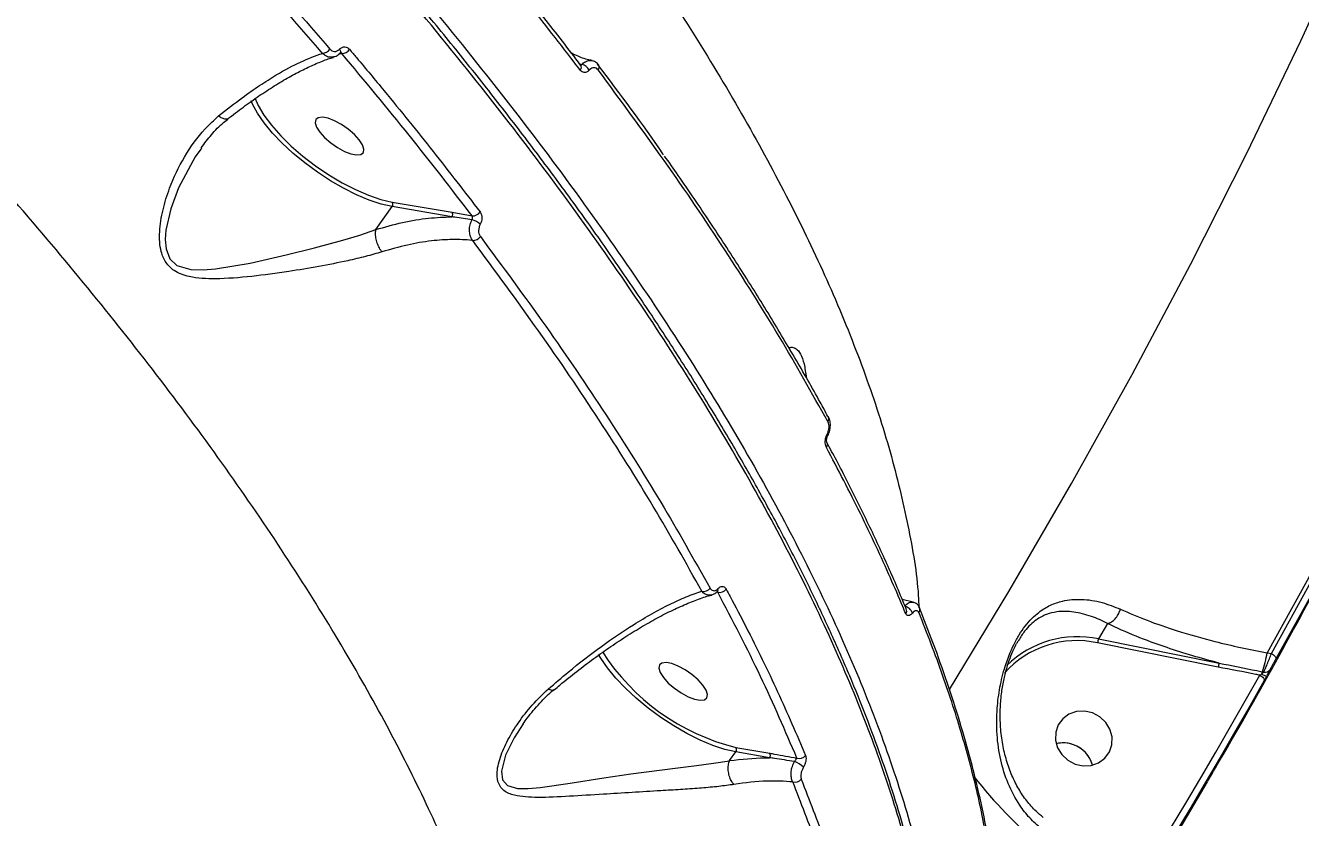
# Model space of a CAD drawing. Header units: millimetres. Extents: x -7151 to 6134, y -5040 to 5562.
# Drawn here: x -1329.2 to -1131.1, y -976 to -853 of the extents above; entities that cross this region are included whole.
import ezdxf

# ---------------------------------------------------------------- set-up
doc = ezdxf.new("R2010")
doc.units = ezdxf.units.MM
for name, color, linetype in [('DIKOM_ОБЪЕКТ', 7, 'Continuous'), ('DIKOM_РАЗМЕР_ЗОНА', 7, 'Continuous'), ('DIKOM_РАЗМЕР_ОБЪЕКТА', 7, 'Continuous')]:
    doc.layers.add(name, color=color, linetype=linetype)
doc.styles.add('style1', font='arial.ttf', dxfattribs={"width": 0.8})
doc.dimstyles.new('1-50', dxfattribs={"dimtxt": 300, "dimasz": 200, "dimexe": 100, "dimexo": 0, "dimgap": 100, "dimtad": 1, "dimtxsty": 'style1', "dimcen": 200, "dimclrd": 7, "dimclre": 7, "dimclrt": 7, "dimadec": 1, "dimazin": 2, "dimtfac": 1, "dimtmove": 0, "dimatfit": 2, "dimfxl": 0, "dimlwd": 25, "dimlwe": 18, "dimarcsym": 0})

# ---------------------------------------------------------------- blocks, each defined once
blk = doc.blocks.new('*D0')
at = {"layer": 'Defpoints', "color": 0, "transparency": 16777216}
for p in [(4133.55, 168.74), (-4567.47, -1241.13), (4133.55, -4153.12)]:
    blk.add_point(p, dxfattribs=at)
at = {"layer": 'DIKOM_РАЗМЕР_ОБЪЕКТА', "color": 7, "lineweight": 18, "transparency": 16777216}
for p, q in [((4133.55, 168.74), (4133.55, -4253.12)), ((-4567.47, -1241.13), (-4567.47, -4253.12))]:
    blk.add_line(p, q, dxfattribs=at)
at = {"layer": 'DIKOM_РАЗМЕР_ОБЪЕКТА', "color": 7, "lineweight": 25, "transparency": 16777216}
blk.add_line((-4367.47, -4153.12), (3933.55, -4153.12), dxfattribs=at)
at = {"layer": 'DIKOM_РАЗМЕР_ОБЪЕКТА', "color": 7, "transparency": 16777216}
for points in [[(-4367.47, -4119.79), (-4367.47, -4186.45), (-4567.47, -4153.12)], [(3933.55, -4119.79), (3933.55, -4186.45), (4133.55, -4153.12)]]:
    blk.add_solid(points, dxfattribs=at)
at = {"layer": 'DIKOM_РАЗМЕР_ОБЪЕКТА', "color": 7, "transparency": 16777216, "insert": (150.61, -3899.95), "char_height": 300, "attachment_point": 5, "style": 'style1'}
blk.add_mtext('8700', dxfattribs=at)
blk = doc.blocks.new('*D3')
at = {"layer": 'Defpoints', "color": 0, "transparency": 16777216}
for p in [(6133.55, 253.24), (-5802.46, -2467.19), (6133.55, -4939.78)]:
    blk.add_point(p, dxfattribs=at)
at = {"layer": 'DIKOM_РАЗМЕР_ЗОНА', "color": 7, "lineweight": 18, "transparency": 16777216}
for p, q in [((6133.55, 253.24), (6133.55, -5039.78)), ((-5802.46, -2467.19), (-5802.46, -5039.78))]:
    blk.add_line(p, q, dxfattribs=at)
at = {"layer": 'DIKOM_РАЗМЕР_ЗОНА', "color": 7, "lineweight": 25, "transparency": 16777216}
blk.add_line((-5602.46, -4939.78), (5933.55, -4939.78), dxfattribs=at)
at = {"layer": 'DIKOM_РАЗМЕР_ЗОНА', "color": 7, "transparency": 16777216}
for points in [[(-5602.46, -4906.44), (-5602.46, -4973.11), (-5802.46, -4939.78)], [(5933.55, -4906.44), (5933.55, -4973.11), (6133.55, -4939.78)]]:
    blk.add_solid(points, dxfattribs=at)
at = {"layer": 'DIKOM_РАЗМЕР_ЗОНА', "color": 7, "transparency": 16777216, "insert": (186.61, -4686.61), "char_height": 300, "attachment_point": 5, "style": 'style1'}
blk.add_mtext('11950', dxfattribs=at)

msp = doc.modelspace()

# ---------------------------------------------------------------- linework, layer by layer
at = {"layer": 'DIKOM_ОБЪЕКТ', "color": 7, "linetype": 'Continuous', "lineweight": 15}
for p, q in [((-1280.041, -857.372), (-1280.59, -857.497)), ((-1243.105, -858.975), (-1242.748, -859.044)), ((-1242.917, -859.213), (-1242.922, -859.204)), ((-1301.832, -872.054), (-1301.947, -872.204)), ((-1274.771, -884.711), (-1272.243, -881.136)), ((-1262.946, -882.721), (-1272.243, -881.136)), ((-1272.233, -880.436), (-1262.936, -882.021)), ((-1262.936, -882.021), (-1259.809, -882.573)), ((-1204.494, -913.713), (-1204.46, -913.768)), ((-1221.652, -941.018), (-1221.926, -941.079)), ((-1191.305, -942.588), (-1192.994, -942.144)), ((-1190.292, -943.456), (-1190.274, -943.496)), ((-1161.086, -945.914), (-1162.478, -948.273)), ((-1162.478, -948.273), (-1143.732, -952.042)), ((-1143.897, -952.665), (-1162.642, -948.897)), ((-1136.305, -950.432), (-1135.625, -950.569)), ((-1137.043, -953.383), (-1136.819, -953.428)), ((-1219.807, -967.197), (-1218.851, -965.844)), ((-1213.599, -966.74), (-1218.851, -965.844)), ((-1218.84, -965.144), (-1213.588, -966.04)), ((-1219.809, -967.2), (-1219.807, -967.197))]:
    msp.add_line(p, q, dxfattribs=at)
at = {"layer": 'DIKOM_ОБЪЕКТ', "color": 7, "linetype": 'Continuous', "lineweight": 15, "flags": 128}
for points in [[(-1185.641, -956.139), (-1176.413, -940.903), (-1166.686, -924.155), (-1157.283, -907.221), (-1148.206, -890.109), (-1139.458, -872.823), (-1131.042, -855.368), (-1122.961, -837.751), (-1115.217, -819.977), (-1107.813, -802.052), (-1100.751, -783.981), (-1094.033, -765.769), (-1087.662, -747.424), (-1081.639, -728.951), (-1075.966, -710.355), (-1070.645, -691.642), (-1065.679, -672.82), (-1061.068, -653.892), (-1056.814, -634.866), (-1052.918, -615.748), (-1050.481, -602.738)], [(-1280.411, -856.679), (-1280.345, -856.798), (-1280.297, -856.911), (-1280.268, -857.017), (-1280.26, -857.111), (-1280.272, -857.191), (-1280.303, -857.257), (-1280.316, -857.272)], [(-1240.166, -859.13), (-1240.158, -859.138), (-1240.134, -859.167)], [(-1090.606, -858.783), (-1095.826, -870.484), (-1101.188, -882.118), (-1106.691, -893.684), (-1112.335, -905.18), (-1118.119, -916.604), (-1124.043, -927.955), (-1130.105, -939.231), (-1136.305, -950.432)], [(-1135.625, -950.569), (-1129.44, -939.39), (-1123.392, -928.135), (-1117.482, -916.807), (-1111.711, -905.406), (-1106.079, -893.933), (-1100.587, -882.391), (-1095.236, -870.781), (-1090.027, -859.104)], [(-1089.3, -859.826), (-1094.514, -871.513), (-1099.869, -883.133), (-1105.366, -894.684), (-1111.002, -906.166), (-1116.778, -917.577), (-1122.693, -928.915), (-1128.746, -940.179), (-1134.936, -951.367)], [(-1272.243, -881.136), (-1273.954, -880.738), (-1275.811, -880.12), (-1277.772, -879.297), (-1279.796, -878.286), (-1281.839, -877.109), (-1283.858, -875.79), (-1285.808, -874.359), (-1287.648, -872.846), (-1289.338, -871.284), (-1290.841, -869.706), (-1292.126, -868.147), (-1293.165, -866.639), (-1293.935, -865.216), (-1294.156, -864.697)], [(-1293.567, -864.263), (-1293.046, -865.449), (-1292.156, -866.94), (-1290.985, -868.509), (-1289.561, -870.118), (-1287.917, -871.728), (-1286.093, -873.301), (-1284.134, -874.8), (-1282.085, -876.188), (-1279.996, -877.431), (-1277.918, -878.501), (-1275.899, -879.372), (-1273.989, -880.022), (-1272.233, -880.436)], [(-1284.12, -867.626), (-1284.209, -868.135), (-1283.991, -868.809), (-1283.484, -869.594), (-1282.728, -870.428), (-1281.785, -871.241), (-1280.731, -871.968), (-1279.653, -872.551), (-1278.636, -872.942), (-1277.763, -873.109), (-1277.106, -873.039), (-1276.717, -872.737), (-1276.628, -872.229), (-1276.846, -871.555), (-1277.354, -870.769), (-1278.109, -869.936), (-1279.052, -869.123), (-1280.106, -868.395), (-1281.185, -867.812), (-1282.202, -867.422), (-1283.074, -867.255), (-1283.731, -867.325), (-1284.12, -867.626)], [(-1301.947, -872.204), (-1302.853, -873.382), (-1305.429, -878.227), (-1306.64, -881.459), (-1307.383, -884.792), (-1307.49, -886.271), (-1307.37, -887.702), (-1306.789, -889.224), (-1305.675, -890.273), (-1303.494, -890.908), (-1301.61, -890.96), (-1299.661, -890.799), (-1294.279, -889.901), (-1288.721, -888.636), (-1284.292, -887.532), (-1279.906, -886.338), (-1277.276, -885.551), (-1274.776, -884.717), (-1274.774, -884.716), (-1274.774, -884.716)], [(-1204.57, -916.703), (-1204.57, -916.703), (-1204.561, -916.673), (-1204.566, -916.636), (-1204.584, -916.593), (-1204.614, -916.544), (-1204.656, -916.491)], [(-1218.851, -965.844), (-1220.569, -965.444), (-1222.432, -964.824), (-1224.401, -963.996), (-1226.433, -962.979), (-1228.484, -961.794), (-1230.509, -960.468), (-1232.464, -959.03), (-1234.307, -957.51), (-1235.998, -955.941), (-1237.5, -954.357), (-1238.781, -952.794), (-1239.812, -951.284), (-1240.159, -950.686)], [(-1135.625, -950.569), (-1135.463, -950.668), (-1135.314, -950.776), (-1135.183, -950.887), (-1135.075, -950.999), (-1134.994, -951.106), (-1134.942, -951.206), (-1134.923, -951.294), (-1134.936, -951.367)], [(-1230.728, -952.335), (-1230.817, -952.843), (-1230.599, -953.518), (-1230.091, -954.303), (-1229.336, -955.136), (-1228.393, -955.949), (-1227.339, -956.677), (-1226.26, -957.26), (-1225.243, -957.65), (-1224.371, -957.818), (-1223.714, -957.748), (-1223.325, -957.446), (-1223.236, -956.938), (-1223.454, -956.263), (-1223.961, -955.478), (-1224.717, -954.645), (-1225.66, -953.831), (-1226.713, -953.104), (-1227.793, -952.521), (-1228.809, -952.13), (-1229.682, -951.963), (-1230.339, -952.033), (-1230.728, -952.335)], [(-1156.071, -985.607), (-1153.68, -981.683), (-1151.306, -977.749), (-1148.95, -973.804), (-1146.611, -969.849), (-1144.289, -965.883), (-1141.985, -961.907), (-1139.698, -957.921), (-1137.429, -953.926)], [(-1136.742, -954.728), (-1139.013, -958.727), (-1141.302, -962.716), (-1143.608, -966.695), (-1145.931, -970.664), (-1148.272, -974.622), (-1150.631, -978.571), (-1153.007, -982.508), (-1155.4, -986.436)], [(-1137.429, -953.926), (-1137.266, -954.026), (-1137.117, -954.134), (-1136.986, -954.246), (-1136.878, -954.359), (-1136.797, -954.467), (-1136.746, -954.567), (-1136.728, -954.655), (-1136.742, -954.728)], [(-1166.123, -967.724), (-1164.882, -968), (-1163.633, -967.931), (-1162.478, -967.524), (-1161.51, -966.812), (-1160.807, -965.851), (-1160.426, -964.721), (-1160.399, -963.512), (-1160.727, -962.322), (-1161.384, -961.248), (-1162.316, -960.377), (-1163.449, -959.779), (-1164.69, -959.503), (-1165.938, -959.571), (-1167.094, -959.978), (-1168.062, -960.691), (-1168.765, -961.651), (-1169.145, -962.782), (-1169.173, -963.991), (-1168.845, -965.181), (-1168.188, -966.255), (-1167.256, -967.126), (-1166.123, -967.724)], [(-1251.866, -961.469), (-1253.296, -963.661), (-1254.619, -966.359), (-1255.245, -968.804), (-1255.077, -970.157), (-1254.327, -971.036), (-1252.788, -971.495), (-1251.109, -971.528), (-1249.26, -971.371), (-1244.57, -970.689), (-1239.352, -969.861), (-1235.155, -969.246), (-1230.726, -968.66), (-1227.848, -968.305), (-1224.962, -967.95), (-1222.319, -967.6), (-1219.81, -967.2), (-1219.809, -967.2), (-1219.809, -967.2)], [(-1195.153, -1047.736), (-1184.023, -1031.652), (-1173.198, -1015.366), (-1162.682, -998.881), (-1152.476, -982.204), (-1145.549, -970.468)]]:
    msp.add_lwpolyline(points, dxfattribs=at)
at = {"layer": 'DIKOM_ОБЪЕКТ', "color": 7, "linetype": 'Continuous', "lineweight": 15}
for centre, radius, start, end in [((-1283.197, -855.824), 1.512, 274.75356, 326.60868), ((-1280.094, -855.91), 1.463, 272.08631, 327.11022), ((-1243.48, -859.516), 0.638, 316.50719, 29.08678), ((-1243.213, -860.785), 1.802, 28.25747, 75.0587), ((-1240.707, -859.467), 0.647, 317.12882, 27.69518), ((-1272.738, -880.778), 0.611, 324.18354, 34.13844), ((-1263.442, -882.363), 0.611, 324.18772, 34.1344), ((-1260.608, -886.213), 3.107, 48.77357, 75.60012), ((-1259.721, -881.215), 1.361, 266.26614, 326.51063), ((-1259.684, -885.019), 1.38, 268.07227, 326.00366), ((-1205.102, -914.065), 0.707, 320.79596, 24.84211), ((-1205.313, -918.091), 0.704, 320.68629, 27.4092), ((-1223.854, -939.672), 1.228, 257.06439, 324.41398), ((-1221.326, -939.85), 1.212, 254.44447, 324.65624), ((-1221.966, -940.63), 0.386, 326.064, 24.67578), ((-1192.939, -944.76), 1.589, 17.27124, 79.92773), ((-1193.05, -943.909), 0.753, 322.82682, 22.64775), ((-1190.988, -943.756), 0.76, 323.16038, 19.96075), ((-1165.854, -963.63), 15.079, 77.7027, 138.20794), ((-1165.731, -963.725), 15.791, 78.11387, 134.16764), ((-1160.32, -949.175), 2.339, 157.31558, 173.15738), ((-1210.484, -931.56), 34.608, 212.78156, 256.02715), ((-1149.905, -948.6), 13.723, 339.60292, 352.33003), ((-1141.548, -952.951), 2.366, 157.40741, 173.06556), ((-1135.13, -954.135), 2.055, 158.53964, 168.74872), ((-1135.876, -951.778), 2.332, 237.02041, 257.78985), ((-1136.589, -952.564), 0.895, 255.06706, 327.24337), ((-1167.98, -969.011), 4.573, 69.3901, 103.65458), ((-1167.975, -969.156), 4.716, 15.61687, 103.29406), ((-1219.347, -965.487), 0.611, 324.23575, 34.08609), ((-1214.095, -966.382), 0.611, 324.20915, 34.07395), ((-1208.961, -965.689), 1.166, 249.79547, 323.74481), ((-1167.961, -969.155), 4.702, 15.6439, 70.22618), ((-1210.807, -970.624), 3.446, 44.36764, 72.00859), ((-1209.618, -969.388), 1.169, 251.67736, 323.46833), ((-1117.87, -918.537), 81.926, 218.66671, 239.68088)]:
    msp.add_arc(centre, radius, start, end, dxfattribs=at)
for points, knots in [([(-1644.194, -574.397), (-1640.487, -575.949), (-1630.501, -580.13), (-1613.988, -587.531), (-1594.658, -596.742), (-1574.97, -606.711), (-1554.984, -617.422), (-1534.762, -628.858), (-1514.749, -640.766), (-1495.011, -653.094), (-1475.602, -665.784), (-1456.207, -679.04), (-1436.895, -692.841), (-1417.736, -707.152), (-1399.153, -721.657), (-1381.196, -736.301), (-1363.9, -751.029), (-1346.984, -766.08), (-1330.523, -781.415), (-1314.589, -796.987), (-1299.53, -812.453), (-1285.379, -827.762), (-1272.146, -842.868), (-1259.615, -858.018), (-1247.862, -873.158), (-1236.947, -888.236), (-1227.11, -902.92), (-1218.361, -917.167), (-1210.683, -930.949), (-1203.95, -944.488), (-1198.23, -957.727), (-1193.566, -970.611), (-1190.209, -982.337), (-1187.982, -992.96), (-1186.704, -1002.551), (-1186.247, -1011.725), (-1186.627, -1020.451), (-1187.834, -1028.637), (-1189.859, -1036.244), (-1192.328, -1042.573), (-1194.336, -1046.242), (-1195.153, -1047.736)], [0, 0, 0, 0, 0.01565191, 0.04216801, 0.06870427, 0.0952203, 0.12250625, 0.14981467, 0.17710061, 0.20361639, 0.23015267, 0.25666869, 0.28395471, 0.31126297, 0.33854913, 0.365065, 0.39160125, 0.41811705, 0.44540318, 0.47271133, 0.49999739, 0.52651332, 0.55304962, 0.5795654, 0.60685157, 0.63415992, 0.66144592, 0.68796171, 0.71449799, 0.74101386, 0.7682998, 0.79560805, 0.82289418, 0.84597232, 0.86907733, 0.89218252, 0.91550637, 0.93883056, 0.96156378, 0.98434854, 1, 1, 1, 1]), ([(-1556.282, -572.538), (-1551.06, -575.258), (-1540.608, -580.701), (-1524.825, -589.424), (-1509.015, -598.526), (-1492.996, -608.155), (-1476.804, -618.305), (-1460.477, -628.97), (-1444.28, -639.983), (-1427.725, -651.691), (-1410.868, -664.121), (-1393.775, -677.277), (-1377.024, -690.727), (-1360.696, -704.407), (-1344.867, -718.255), (-1329.609, -732.213), (-1314.959, -746.261), (-1300.927, -760.373), (-1287.536, -774.521), (-1274.848, -788.638), (-1262.924, -802.66), (-1251.818, -816.529), (-1241.564, -830.222), (-1232.159, -843.719), (-1223.619, -856.99), (-1215.98, -869.975), (-1209.282, -882.612), (-1203.448, -895.088), (-1198.573, -907.337), (-1194.679, -919.328), (-1191.997, -930.735), (-1190.593, -938.778), (-1190.43, -942.817), (-1190.404, -943.45)], [0, 0, 0, 0, 0.0295649, 0.0591648, 0.0887649, 0.1183297, 0.1491068, 0.1799239, 0.210741, 0.2415179, 0.2753877, 0.309365, 0.3433971, 0.3774287, 0.4114054, 0.445275, 0.4790323, 0.5128968, 0.5468153, 0.5807339, 0.6145978, 0.648355, 0.6820318, 0.7158151, 0.7496526, 0.78349, 0.8172729, 0.8509495, 0.8865158, 0.9221137, 0.9576799, 0.9933639, 1, 1, 1, 1]), ([(-1189.792, -1032.711), (-1189.354, -1031.003), (-1188.159, -1026.35), (-1187.4, -1017.916), (-1187.456, -1007.484), (-1188.712, -996.283), (-1191.078, -984.602), (-1194.534, -972.48), (-1199.02, -959.982), (-1204.61, -946.901), (-1211.331, -933.26), (-1219.188, -919.094), (-1228.007, -904.714), (-1237.736, -890.174), (-1248.302, -875.532), (-1259.878, -860.549), (-1272.467, -845.263), (-1286.049, -829.721), (-1300.157, -814.447), (-1314.693, -799.493), (-1329.555, -784.901), (-1345.161, -770.254), (-1361.489, -755.596), (-1378.501, -740.975), (-1396.063, -726.516), (-1414.132, -712.266), (-1432.653, -698.271), (-1451.69, -684.489), (-1471.2, -670.979), (-1491.124, -657.794), (-1511.024, -645.225), (-1530.832, -633.301), (-1550.483, -622.036), (-1570.298, -611.247), (-1590.214, -600.988), (-1610.157, -591.326), (-1628.539, -582.949), (-1640.137, -578.07), (-1645.266, -575.913)], [0, 0, 0, 0, 0.016245, 0.0442546, 0.0730778, 0.1019245, 0.1307476, 0.1587571, 0.1867884, 0.2147979, 0.2436212, 0.2724678, 0.301291, 0.3293005, 0.3573317, 0.3853414, 0.4141644, 0.4430111, 0.4718343, 0.4988356, 0.5258559, 0.552857, 0.5805843, 0.6083323, 0.6360595, 0.6640692, 0.6921004, 0.7201101, 0.7489334, 0.7777801, 0.8066034, 0.8346131, 0.8626442, 0.8906539, 0.9194772, 0.9483238, 0.9771472, 1, 1, 1, 1]), ([(-1250.847, -1046.526), (-1250.569, -1043.602), (-1250.013, -1037.753), (-1250.435, -1028.255), (-1251.787, -1018.167), (-1254.199, -1007.443), (-1257.662, -996.12), (-1262.107, -984.445), (-1267.495, -972.466), (-1273.766, -960.238), (-1281.025, -947.562), (-1289.286, -934.464), (-1298.547, -920.98), (-1308.605, -907.403), (-1319.408, -893.784), (-1330.888, -880.17), (-1343.229, -866.344), (-1356.426, -852.346), (-1370.452, -838.222), (-1385.008, -824.274), (-1400.032, -810.548), (-1415.455, -797.08), (-1431.519, -783.66), (-1448.195, -770.339), (-1465.44, -757.167), (-1482.89, -744.421), (-1500.482, -732.137), (-1518.151, -720.339), (-1536.171, -708.845), (-1554.491, -697.712), (-1573.057, -686.983), (-1590.171, -677.612), (-1605.798, -669.445), (-1615.197, -664.808), (-1619.9, -662.487)], [0, 0, 0, 0, 0.0311786, 0.062381, 0.0935595, 0.1256444, 0.1577553, 0.1898402, 0.2210204, 0.2522246, 0.2834047, 0.3154898, 0.3476011, 0.3796862, 0.4108891, 0.4421159, 0.4733188, 0.5054258, 0.5375586, 0.5696655, 0.6009196, 0.6321978, 0.6634522, 0.69561, 0.7277941, 0.7599519, 0.7912843, 0.8226406, 0.853973, 0.886209, 0.918471, 0.9507073, 0.9753305, 1, 1, 1, 1]), ([(-1189.536, -1032.501), (-1189.418, -1032.063), (-1188.909, -1030.171), (-1188.276, -1026.661), (-1187.648, -1021.971), (-1187.307, -1017.116), (-1187.229, -1012.11), (-1187.421, -1006.948), (-1187.882, -1001.628), (-1188.611, -996.151), (-1189.611, -990.513), (-1190.881, -984.718), (-1192.414, -978.786), (-1194.208, -972.742), (-1196.257, -966.602), (-1198.558, -960.37), (-1201.112, -954.044), (-1203.919, -947.621), (-1206.979, -941.1), (-1210.293, -934.478), (-1213.861, -927.755), (-1217.685, -920.928), (-1221.767, -913.994), (-1226.106, -906.953), (-1230.693, -899.824), (-1235.507, -892.635), (-1240.533, -885.413), (-1245.764, -878.167), (-1251.201, -870.893), (-1256.846, -863.589), (-1262.7, -856.251), (-1268.766, -848.878), (-1275.044, -841.468), (-1281.535, -834.019), (-1288.244, -826.529), (-1295.172, -818.994), (-1302.307, -811.428), (-1309.618, -803.866), (-1317.079, -796.334), (-1324.679, -788.844), (-1332.423, -781.388), (-1340.311, -773.967), (-1348.345, -766.579), (-1356.524, -759.225), (-1364.848, -751.904), (-1373.315, -744.617), (-1381.932, -737.367), (-1389.432, -731.168), (-1394.102, -727.411), (-1395.81, -726.037)], [0, 0, 0, 0, 0.0065122, 0.0281707, 0.0497975, 0.0714171, 0.0930499, 0.114713, 0.136428, 0.1582172, 0.1801025, 0.2021063, 0.2241796, 0.2461684, 0.2680458, 0.289839, 0.3115722, 0.3332693, 0.3549548, 0.376652, 0.398378, 0.4201579, 0.4420164, 0.4639776, 0.4860357, 0.5080613, 0.5299546, 0.5517547, 0.5734854, 0.5951723, 0.61684, 0.6385134, 0.6602098, 0.6819527, 0.7037677, 0.7256785, 0.7477043, 0.7697337, 0.7916102, 0.8134162, 0.8351692, 0.856887, 0.8785869, 0.9002871, 0.9220018, 0.9437456, 0.9655365, 0.9873925, 1, 1, 1, 1]), ([(-1339.554, -795.919), (-1337.152, -798.231), (-1330.124, -804.994), (-1318.864, -816.248), (-1305.958, -829.703), (-1293.565, -843.193), (-1285.811, -852.169), (-1281.935, -856.656)], [0, 0, 0, 0, 0.1144549, 0.334765, 0.5550756, 0.7775385, 1, 1, 1, 1]), ([(-1283.072, -857.331), (-1286.902, -852.897), (-1294.561, -844.029), (-1306.877, -830.614), (-1319.787, -817.145), (-1331.106, -805.829), (-1338.162, -799.039), (-1340.559, -796.732)], [0, 0, 0, 0, 0.2203105, 0.4406212, 0.6630819, 0.8855436, 1, 1, 1, 1]), ([(-1243.017, -859.955), (-1243.34, -859.531), (-1244.954, -857.412), (-1249.015, -852.166), (-1255.37, -844.18), (-1260.654, -837.857), (-1263.297, -834.694)], [0, 0, 0, 0, 0.0507694, 0.2538558, 0.6267009, 1, 1, 1, 1]), ([(-1242.928, -859.21), (-1243.18, -858.874), (-1245.264, -856.096), (-1249.39, -850.828), (-1255.33, -843.411), (-1259.947, -837.785), (-1262.635, -834.63), (-1263.199, -833.968)], [0, 0, 0, 0, 0.0404059, 0.3339913, 0.6281904, 0.9221081, 1, 1, 1, 1]), ([(-1299.195, -867.051), (-1297.963, -866.079), (-1295.793, -864.365), (-1292.812, -862.29), (-1289.74, -860.348), (-1286.364, -858.513), (-1284.177, -857.728), (-1283.072, -857.331)], [0, 0, 0, 0, 0.2022602, 0.3564051, 0.5119984, 0.7532483, 1, 1, 1, 1]), ([(-1281.349, -857.855), (-1281.487, -857.892), (-1281.857, -857.99), (-1282.484, -857.824), (-1282.876, -857.495), (-1283.072, -857.331)], [0, 0, 0, 0, 0.2286659, 0.6161644, 1, 1, 1, 1]), ([(-1281.935, -856.656), (-1281.827, -856.759), (-1281.611, -856.965), (-1281.204, -857.065), (-1280.8, -856.989), (-1280.541, -856.814), (-1280.424, -856.693), (-1280.411, -856.679)], [0, 0, 0, 0, 0.2486406, 0.4975279, 0.7389082, 0.9702663, 1, 1, 1, 1]), ([(-1281.278, -857.846), (-1281.227, -857.839), (-1280.928, -857.8), (-1280.583, -857.578), (-1280.381, -857.313), (-1280.336, -857.254)], [0, 0, 0, 0, 0.13900693, 0.80955678, 1, 1, 1, 1]), ([(-1280.411, -856.679), (-1280.283, -856.571), (-1280.037, -856.361), (-1279.604, -856.291), (-1279.192, -856.391), (-1278.974, -856.6), (-1278.865, -856.705)], [0, 0, 0, 0, 0.2591907, 0.5021089, 0.7511129, 1, 1, 1, 1]), ([(-1280.32, -857.28), (-1280.308, -857.267), (-1280.273, -857.229), (-1280.256, -857.227), (-1280.26, -857.228), (-1280.26, -857.228)], [0, 0, 0, 0, 0.3222583, 0.9823413, 1, 1, 1, 1]), ([(-1280.041, -857.372), (-1280.061, -857.335), (-1280.1, -857.262), (-1280.18, -857.214), (-1280.243, -857.23), (-1280.264, -857.236)], [0, 0, 0, 0, 0.4056381, 0.7922792, 1, 1, 1, 1]), ([(-1259.809, -882.573), (-1263.023, -878.404), (-1269.459, -870.057), (-1276.511, -861.604), (-1280.041, -857.372)], [0, 0, 0, 0, 0.4994494, 1, 1, 1, 1]), ([(-1278.865, -856.705), (-1278.502, -857.135), (-1276.686, -859.289), (-1272.275, -864.595), (-1265.789, -872.604), (-1260.988, -878.844), (-1258.586, -881.966)], [0, 0, 0, 0, 0.0507691, 0.2538549, 0.6266999, 1, 1, 1, 1]), ([(-1241.167, -858.452), (-1241.244, -858.438), (-1242.044, -858.288), (-1243.13, -857.92), (-1244.036, -857.484), (-1244.366, -857.326)], [0, 0, 0, 0, 0.0633402, 0.6590216, 1, 1, 1, 1]), ([(-1297.657, -867.429), (-1297.509, -867.31), (-1296.523, -866.517), (-1294.734, -865.203), (-1292.307, -863.506), (-1289.949, -862.001), (-1287.682, -860.686), (-1285.531, -859.577), (-1283.549, -858.705), (-1282.139, -858.169), (-1281.467, -857.993), (-1281.327, -857.956)], [0, 0, 0, 0, 0.0232581, 0.1552438, 0.2886818, 0.4233784, 0.5589905, 0.6949953, 0.8305044, 0.9647408, 1, 1, 1, 1]), ([(-1242.932, -859.157), (-1242.913, -859.154), (-1242.857, -859.146), (-1242.794, -859.094), (-1242.755, -859.052), (-1242.748, -859.044)], [0, 0, 0, 0, 0.2939498, 0.8811213, 1, 1, 1, 1]), ([(-1242.748, -859.044), (-1242.713, -859.008), (-1242.502, -858.793), (-1242.065, -858.517), (-1241.542, -858.379), (-1241.264, -858.474), (-1241.179, -858.503)], [0, 0, 0, 0, 0.0771451, 0.4557945, 0.8341294, 1, 1, 1, 1]), ([(-1240.233, -859.908), (-1240.323, -859.813), (-1240.503, -859.623), (-1240.857, -859.533), (-1241.224, -859.606), (-1241.482, -859.781), (-1241.605, -859.91), (-1241.626, -859.932)], [0, 0, 0, 0, 0.2378002, 0.4755415, 0.7134277, 0.9514348, 1, 1, 1, 1]), ([(-1240.145, -859.174), (-1240.17, -859.135), (-1240.325, -858.891), (-1240.681, -858.612), (-1241.052, -858.529), (-1241.189, -858.498)], [0, 0, 0, 0, 0.107444, 0.668353, 1, 1, 1, 1]), ([(-1240.364, -859.017), (-1236.849, -863.685), (-1233.292, -868.408), (-1230.155, -873.025), (-1230.119, -873.078)], [0, 0, 0, 0, 0.9884555, 1, 1, 1, 1]), ([(-1241.626, -859.932), (-1241.646, -859.954), (-1241.768, -860.083), (-1242.024, -860.256), (-1242.391, -860.329), (-1242.746, -860.239), (-1242.927, -860.05), (-1243.017, -859.955)], [0, 0, 0, 0, 0.0479144, 0.285614, 0.5235795, 0.7617743, 1, 1, 1, 1]), ([(-1204.554, -914.511), (-1207.008, -910.14), (-1211.917, -901.398), (-1220.456, -887.855), (-1229.78, -874.043), (-1236.749, -864.619), (-1240.233, -859.908)], [0, 0, 0, 0, 0.2485946, 0.4971891, 0.74859427, 1, 1, 1, 1]), ([(-1273.829, -888.163), (-1274.668, -888.408), (-1276.365, -888.905), (-1279.654, -889.671), (-1283.667, -890.467), (-1288.696, -891.302), (-1294.126, -892.029), (-1298.594, -892.391), (-1301.787, -892.315), (-1303.992, -892.033), (-1305.999, -891.322), (-1307.469, -889.893), (-1308.335, -887.815), (-1308.468, -884.957), (-1307.915, -881.6), (-1306.688, -877.641), (-1304.601, -873.301), (-1301.945, -869.553), (-1299.913, -867.704), (-1299.195, -867.051)], [0, 0, 0, 0, 0.0443351, 0.0895903, 0.159952, 0.2324651, 0.3225001, 0.415212, 0.4503593, 0.4859302, 0.5329404, 0.5664244, 0.599805, 0.6530987, 0.7102636, 0.7686662, 0.8578774, 0.9497903, 1, 1, 1, 1]), ([(-1301.9, -872.004), (-1301.384, -871.318), (-1300.317, -869.899), (-1298.874, -868.386), (-1297.906, -867.647), (-1297.644, -867.448)], [0, 0, 0, 0, 0.4055564, 0.8394102, 1, 1, 1, 1]), ([(-1299.195, -867.051), (-1299.173, -867.067), (-1298.957, -867.223), (-1298.543, -867.451), (-1298.017, -867.576), (-1297.784, -867.464), (-1297.67, -867.41)], [0, 0, 0, 0, 0.0353044, 0.3540739, 0.6846611, 1, 1, 1, 1]), ([(-1204.539, -913.735), (-1204.939, -912.992), (-1206.557, -909.986), (-1209.645, -904.626), (-1213.804, -897.659), (-1218.219, -890.607), (-1222.881, -883.481), (-1226.779, -877.705), (-1229.203, -874.285), (-1229.912, -873.285)], [0, 0, 0, 0, 0.057093, 0.2310497, 0.4051445, 0.5793424, 0.7536073, 0.9278936, 1, 1, 1, 1]), ([(-1274.771, -884.711), (-1273.381, -884.315), (-1270.58, -883.519), (-1266.607, -882.861), (-1264.141, -882.767), (-1262.946, -882.721)], [0, 0, 0, 0, 0.3372118, 0.6791255, 1, 1, 1, 1]), ([(-1259.835, -883.203), (-1260.73, -883.056), (-1261.766, -882.887), (-1262.806, -882.741), (-1262.946, -882.721)], [0, 0, 0, 0, 0.8649606, 1, 1, 1, 1]), ([(-1259.731, -886.399), (-1259.758, -886.362), (-1259.921, -886.142), (-1260.146, -885.634), (-1260.254, -884.823), (-1260.165, -883.963), (-1259.945, -883.456), (-1259.835, -883.203)], [0, 0, 0, 0, 0.04796801, 0.28615231, 0.52426738, 0.76209333, 1, 1, 1, 1]), ([(-1259.835, -883.203), (-1259.81, -883.153), (-1259.761, -883.052), (-1259.732, -882.883), (-1259.741, -882.724), (-1259.776, -882.624), (-1259.804, -882.581), (-1259.809, -882.573)], [0, 0, 0, 0, 0.2368748, 0.4743479, 0.7124775, 0.9507783, 1, 1, 1, 1]), ([(-1258.586, -881.966), (-1258.569, -881.989), (-1258.473, -882.121), (-1258.345, -882.425), (-1258.29, -882.909), (-1258.353, -883.422), (-1258.491, -883.724), (-1258.56, -883.876)], [0, 0, 0, 0, 0.0489594, 0.28713768, 0.52497606, 0.76256895, 1, 1, 1, 1]), ([(-1273.829, -888.163), (-1273.852, -888.133), (-1273.958, -888.003), (-1274.198, -887.647), (-1274.506, -887.012), (-1274.747, -886.194), (-1274.857, -885.378), (-1274.802, -884.937), (-1274.774, -884.716)], [0, 0, 0, 0, 0.0350427, 0.1552482, 0.3664312, 0.5776136, 0.788789, 1, 1, 1, 1]), ([(-1274.774, -884.716), (-1274.774, -884.715), (-1274.773, -884.713), (-1274.772, -884.711), (-1274.771, -884.711)], [0, 0, 0, 0, 0.6772128, 1, 1, 1, 1]), ([(-1258.56, -883.876), (-1258.629, -884.027), (-1258.768, -884.331), (-1258.833, -884.847), (-1258.778, -885.332), (-1258.65, -885.637), (-1258.556, -885.769), (-1258.54, -885.791)], [0, 0, 0, 0, 0.2376886, 0.4755031, 0.713732, 0.9520175, 1, 1, 1, 1]), ([(-1259.731, -886.399), (-1259.768, -886.395), (-1260.776, -886.289), (-1262.848, -886.2), (-1266.202, -886.425), (-1269.868, -887.021), (-1272.502, -887.78), (-1273.829, -888.163)], [0, 0, 0, 0, 0.0088991, 0.2417848, 0.4772783, 0.7368294, 1, 1, 1, 1]), ([(-1224.129, -940.869), (-1226.578, -936.509), (-1231.476, -927.787), (-1239.996, -914.278), (-1249.3, -900.499), (-1256.254, -891.099), (-1259.731, -886.399)], [0, 0, 0, 0, 0.2485948, 0.49719, 0.748595, 1, 1, 1, 1]), ([(-1258.54, -885.791), (-1255.093, -890.45), (-1248.199, -899.766), (-1238.894, -913.529), (-1230.305, -927.126), (-1225.339, -935.967), (-1222.855, -940.387)], [0, 0, 0, 0, 0.2485959, 0.4971903, 0.748595, 1, 1, 1, 1]), ([(-1145.577, -970.455), (-1144.732, -969.02), (-1140.732, -962.228), (-1133.851, -949.92), (-1124.941, -933.534), (-1116.35, -916.977), (-1109.913, -904.198), (-1106.436, -896.894), (-1105.632, -895.204)], [0, 0, 0, 0, 0.05862293, 0.27749955, 0.4963736, 0.71525117, 0.9341308, 1, 1, 1, 1]), ([(-1210.621, -903.036), (-1210.452, -903.006), (-1210.08, -902.941), (-1209.439, -903.177), (-1208.762, -903.941), (-1208.198, -905.5), (-1208.004, -906.967), (-1207.905, -907.72)], [0, 0, 0, 0, 0.1519461, 0.333495, 0.5504634, 0.7693016, 1, 1, 1, 1]), ([(-1204.656, -916.491), (-1204.592, -916.357), (-1204.465, -916.09), (-1204.371, -915.638), (-1204.356, -915.18), (-1204.423, -914.792), (-1204.516, -914.592), (-1204.554, -914.511)], [0, 0, 0, 0, 0.1920789, 0.3836206, 0.5902016, 0.834063, 1, 1, 1, 1]), ([(-1204.571, -916.703), (-1204.568, -916.698), (-1204.42, -916.472), (-1204.234, -915.924), (-1204.123, -915.107), (-1204.185, -914.355), (-1204.398, -913.957), (-1204.492, -913.783)], [0, 0, 0, 0, 0.005575, 0.2581993, 0.5139667, 0.7861036, 1, 1, 1, 1]), ([(-1204.768, -918.537), (-1204.806, -918.454), (-1204.901, -918.247), (-1204.967, -917.842), (-1204.949, -917.367), (-1204.852, -916.902), (-1204.722, -916.628), (-1204.656, -916.491)], [0, 0, 0, 0, 0.1655398, 0.4120389, 0.620048, 0.8096922, 1, 1, 1, 1]), ([(-1204.683, -917.772), (-1204.684, -917.77), (-1204.69, -917.761), (-1204.741, -917.599), (-1204.75, -917.35), (-1204.717, -917.094), (-1204.657, -916.89), (-1204.603, -916.761), (-1204.575, -916.715), (-1204.57, -916.706)], [0, 0, 0, 0, 0.1076226, 0.3601046, 0.5808761, 0.7520083, 0.8793032, 0.977251, 1, 1, 1, 1]), ([(-1192.45, -944.364), (-1192.603, -943.995), (-1193.369, -942.152), (-1195.587, -937.015), (-1199.378, -928.833), (-1202.97, -921.971), (-1204.768, -918.537)], [0, 0, 0, 0, 0.0441426, 0.2207194, 0.6100167, 1, 1, 1, 1]), ([(-1192.378, -943.63), (-1192.834, -942.516), (-1194.161, -939.275), (-1196.634, -933.796), (-1199.791, -927.208), (-1202.486, -921.866), (-1204.209, -918.694), (-1204.707, -917.777)], [0, 0, 0, 0, 0.133564, 0.3886762, 0.6431155, 0.8968484, 1, 1, 1, 1]), ([(-1247.969, -956.06), (-1246.938, -955.175), (-1244.13, -952.763), (-1239.65, -949.324), (-1235.339, -946.399), (-1231.86, -944.326), (-1229.118, -942.88), (-1226.51, -941.688), (-1224.923, -941.142), (-1224.129, -940.869)], [0, 0, 0, 0, 0.1127992, 0.3073777, 0.5062351, 0.6280312, 0.7498297, 0.8749155, 1, 1, 1, 1]), ([(-1222.606, -941.429), (-1222.686, -941.457), (-1222.98, -941.56), (-1223.495, -941.43), (-1223.909, -941.141), (-1224.098, -940.907), (-1224.129, -940.869)], [0, 0, 0, 0, 0.1425773, 0.5196116, 0.9220035, 1, 1, 1, 1]), ([(-1222.855, -940.387), (-1222.759, -940.519), (-1222.59, -940.752), (-1222.247, -940.83), (-1221.918, -940.748), (-1221.716, -940.562), (-1221.615, -940.468)], [0, 0, 0, 0, 0.3292045, 0.5797438, 0.7885917, 1, 1, 1, 1]), ([(-1222.559, -941.424), (-1222.396, -941.371), (-1222.053, -941.259), (-1221.793, -940.981), (-1221.657, -940.835)], [0, 0, 0, 0, 0.4758609, 1, 1, 1, 1]), ([(-1221.652, -941.018), (-1221.636, -940.962), (-1221.612, -940.874), (-1221.63, -940.846), (-1221.637, -940.836)], [0, 0, 0, 0, 0.6388796, 1, 1, 1, 1]), ([(-1221.649, -940.851), (-1221.645, -940.846), (-1221.623, -940.819), (-1221.6, -940.805), (-1221.606, -940.808), (-1221.609, -940.809)], [0, 0, 0, 0, 0.1274994, 0.6760353, 1, 1, 1, 1]), ([(-1221.615, -940.468), (-1221.508, -940.371), (-1221.297, -940.177), (-1220.951, -940.095), (-1220.623, -940.184), (-1220.428, -940.388), (-1220.347, -940.535), (-1220.338, -940.551)], [0, 0, 0, 0, 0.2147589, 0.4259578, 0.6817291, 0.9641634, 1, 1, 1, 1]), ([(-1220.338, -940.551), (-1220.129, -940.942), (-1219.084, -942.896), (-1216.294, -948.258), (-1212.229, -956.548), (-1209.424, -963.1), (-1208.02, -966.378)], [0, 0, 0, 0, 0.0441431, 0.2207206, 0.6100153, 1, 1, 1, 1]), ([(-1247.028, -956.167), (-1246.751, -955.93), (-1245.587, -954.933), (-1243.538, -953.309), (-1240.883, -951.295), (-1238.225, -949.417), (-1235.582, -947.677), (-1232.979, -946.096), (-1230.445, -944.694), (-1228.005, -943.483), (-1225.703, -942.493), (-1223.884, -941.815), (-1222.917, -941.556), (-1222.594, -941.469)], [0, 0, 0, 0, 0.0293554, 0.1231979, 0.2194114, 0.3180924, 0.4191683, 0.5223728, 0.6272318, 0.7331252, 0.8401353, 0.9465778, 1, 1, 1, 1]), ([(-1209.363, -966.783), (-1211.165, -962.591), (-1214.774, -954.195), (-1219.357, -945.414), (-1221.652, -941.018)], [0, 0, 0, 0, 0.4992721, 1, 1, 1, 1]), ([(-1192.661, -943.195), (-1192.496, -943.041), (-1192.142, -942.709), (-1191.652, -942.522), (-1191.398, -942.605), (-1191.316, -942.632)], [0, 0, 0, 0, 0.3718207, 0.7975313, 1, 1, 1, 1]), ([(-1190.286, -943.502), (-1190.301, -943.455), (-1190.374, -943.22), (-1190.666, -942.89), (-1191.047, -942.623), (-1191.283, -942.611), (-1191.33, -942.608)], [0, 0, 0, 0, 0.1045476, 0.5185005, 0.9034269, 1, 1, 1, 1]), ([(-1171.362, -977.797), (-1171.991, -977.243), (-1173.25, -976.135), (-1175.047, -973.79), (-1176.635, -970.79), (-1177.792, -967.076), (-1178.349, -963.153), (-1178.329, -959.359), (-1177.867, -955.805), (-1177.044, -952.451), (-1175.954, -949.662), (-1174.831, -947.624), (-1173.88, -946.239), (-1172.851, -945.073), (-1171.547, -943.929), (-1169.97, -942.986), (-1167.788, -942.251), (-1165.14, -942.03), (-1162.133, -942.466), (-1160.049, -943.29), (-1159.1, -943.665)], [0, 0, 0, 0, 0.0450779, 0.0901815, 0.1588881, 0.227684, 0.2984044, 0.3691144, 0.4250496, 0.480819, 0.5408216, 0.5713835, 0.6019548, 0.6344687, 0.6670317, 0.7198489, 0.7727729, 0.8528862, 0.9329898, 1, 1, 1, 1]), ([(-1191.421, -944.288), (-1191.515, -944.383), (-1191.715, -944.588), (-1192.018, -944.699), (-1192.288, -944.642), (-1192.396, -944.456), (-1192.45, -944.364)], [0, 0, 0, 0, 0.2213965, 0.4743823, 0.7373579, 1, 1, 1, 1]), ([(-1190.38, -944.211), (-1190.434, -944.117), (-1190.542, -943.928), (-1190.816, -943.872), (-1191.124, -943.985), (-1191.327, -944.192), (-1191.421, -944.288)], [0, 0, 0, 0, 0.2633118, 0.5267104, 0.7813564, 1, 1, 1, 1]), ([(-1179.526, -981.126), (-1180.068, -978.235), (-1181.153, -972.454), (-1183.593, -963.354), (-1186.58, -953.975), (-1189.113, -947.466), (-1190.38, -944.211)], [0, 0, 0, 0, 0.249096, 0.4981956, 0.7490976, 1, 1, 1, 1]), ([(-1179.458, -980.495), (-1179.549, -979.913), (-1179.931, -977.473), (-1180.876, -973.039), (-1182.294, -967.191), (-1183.995, -961.205), (-1185.962, -955.095), (-1188.053, -949.191), (-1189.614, -945.271), (-1190.331, -943.473)], [0, 0, 0, 0, 0.0508034, 0.2128903, 0.3751229, 0.537457, 0.6998429, 0.8622323, 1, 1, 1, 1]), ([(-1161.082, -945.911), (-1161.083, -945.911), (-1161.944, -945.454), (-1163.746, -944.669), (-1166.395, -944), (-1168.679, -943.963), (-1170.582, -944.425), (-1171.935, -945.112), (-1173.073, -946.046), (-1174.02, -947.041), (-1174.609, -948.013), (-1174.912, -948.514)], [0, 0, 0, 0, 0.00011742, 0.15899413, 0.34588517, 0.53756121, 0.65764449, 0.78013007, 0.85061734, 0.92304791, 1, 1, 1, 1]), ([(-1161.082, -945.911), (-1160.882, -945.841), (-1160.482, -945.7), (-1159.901, -945.18), (-1159.436, -944.526), (-1159.198, -943.989), (-1159.114, -943.71), (-1159.1, -943.665)], [0, 0, 0, 0, 0.2462431, 0.4924378, 0.7387046, 0.9580499, 1, 1, 1, 1]), ([(-1159.1, -943.665), (-1157.747, -944.252), (-1155.019, -945.434), (-1150.084, -947.128), (-1145.167, -948.522), (-1140.435, -949.64), (-1137.686, -950.167), (-1136.305, -950.432)], [0, 0, 0, 0, 0.2106544, 0.4247565, 0.6762123, 0.8373992, 1, 1, 1, 1]), ([(-1161.086, -945.914), (-1161.086, -945.913), (-1161.085, -945.912), (-1161.083, -945.912), (-1161.082, -945.911)], [0, 0, 0, 0, 0.5660113, 1, 1, 1, 1]), ([(-1143.732, -952.042), (-1145.121, -951.671), (-1147.91, -950.926), (-1152.26, -949.537), (-1156.78, -947.889), (-1159.643, -946.576), (-1161.086, -945.914)], [0, 0, 0, 0, 0.2160678, 0.4341109, 0.7147584, 1, 1, 1, 1]), ([(-1174.912, -948.514), (-1175.017, -948.658), (-1175.13, -948.812), (-1175.226, -949.002), (-1175.232, -949.015)], [0, 0, 0, 0, 0.93257095, 1, 1, 1, 1]), ([(-1171.081, -976.015), (-1171.465, -975.704), (-1172.408, -974.939), (-1173.689, -973.449), (-1174.946, -971.595), (-1175.997, -969.494), (-1176.835, -967.177), (-1177.427, -964.66), (-1177.754, -961.996), (-1177.797, -959.368), (-1177.607, -956.939), (-1177.26, -954.809), (-1176.804, -952.933), (-1176.267, -951.303), (-1175.742, -949.994), (-1175.367, -949.3), (-1175.217, -949.022)], [0, 0, 0, 0, 0.0523626, 0.1285924, 0.2079313, 0.2908162, 0.3778452, 0.4682882, 0.5619761, 0.6560861, 0.7356445, 0.8050804, 0.8666064, 0.9201821, 0.9680491, 1, 1, 1, 1]), ([(-1136.819, -953.428), (-1136.747, -953.271), (-1136.6, -952.951), (-1136.287, -952.213), (-1135.944, -951.379), (-1135.731, -950.838), (-1135.625, -950.569)], [0, 0, 0, 0, 0.24250084, 0.49168424, 0.74724012, 1, 1, 1, 1]), ([(-1137.429, -953.926), (-1137.639, -953.884), (-1139.793, -953.454), (-1141.95, -953.04), (-1143.897, -952.665)], [0, 0, 0, 0, 0.0973775, 1, 1, 1, 1]), ([(-1143.732, -952.042), (-1141.794, -952.431), (-1139.566, -952.878), (-1137.332, -953.325), (-1137.043, -953.383)], [0, 0, 0, 0, 0.8701916, 1, 1, 1, 1]), ([(-1134.936, -951.367), (-1135.023, -951.523), (-1135.198, -951.836), (-1135.462, -952.326), (-1135.693, -952.762), (-1135.789, -952.954), (-1135.836, -953.048)], [0, 0, 0, 0, 0.2565985, 0.5136634, 0.7611984, 1, 1, 1, 1]), ([(-1137.429, -953.926), (-1137.361, -953.882), (-1137.266, -953.822), (-1137.172, -953.753), (-1137.146, -953.734)], [0, 0, 0, 0, 0.720983, 1, 1, 1, 1]), ([(-1137.146, -953.734), (-1137.1, -953.7), (-1137.007, -953.629), (-1136.897, -953.528), (-1136.839, -953.461), (-1136.823, -953.435), (-1136.819, -953.428)], [0, 0, 0, 0, 0.3284105, 0.678881, 0.9206491, 1, 1, 1, 1]), ([(-1136.369, -954.057), (-1136.405, -954.123), (-1136.531, -954.352), (-1136.654, -954.571), (-1136.742, -954.728)], [0, 0, 0, 0, 0.2879919, 1, 1, 1, 1]), ([(-1135.836, -953.048), (-1135.88, -953.136), (-1135.968, -953.311), (-1136.163, -953.678), (-1136.304, -953.938), (-1136.369, -954.057)], [0, 0, 0, 0, 0.3508996, 0.7013551, 1, 1, 1, 1]), ([(-1219.132, -970.885), (-1219.227, -970.9), (-1220.07, -971.034), (-1221.811, -971.25), (-1224.521, -971.49), (-1227.455, -971.691), (-1230.975, -971.901), (-1235.035, -972.136), (-1239.832, -972.434), (-1244.803, -972.758), (-1248.768, -972.949), (-1251.54, -972.86), (-1253.365, -972.606), (-1254.866, -972.006), (-1255.792, -970.847), (-1256.059, -969.057), (-1255.519, -966.656), (-1254.304, -963.931), (-1252.619, -961.192), (-1250.537, -958.5), (-1248.828, -956.877), (-1247.969, -956.06)], [0, 0, 0, 0, 0.0056297, 0.0501952, 0.0960211, 0.1433412, 0.1917766, 0.2623078, 0.3349964, 0.4257391, 0.5191898, 0.5587289, 0.598786, 0.6438236, 0.6799329, 0.7160776, 0.7691289, 0.823201, 0.8784528, 0.9388515, 1, 1, 1, 1]), ([(-1251.863, -961.471), (-1251.663, -961.174), (-1250.905, -960.053), (-1249.343, -958.285), (-1247.931, -956.8), (-1247.103, -956.168), (-1247.072, -956.144)], [0, 0, 0, 0, 0.1512049, 0.5716049, 0.9838104, 1, 1, 1, 1]), ([(-1247.969, -956.06), (-1247.937, -956.076), (-1247.716, -956.189), (-1247.37, -956.274), (-1247.085, -956.266), (-1247.034, -956.162), (-1247.034, -956.162)], [0, 0, 0, 0, 0.0789203, 0.5452903, 0.9964912, 1, 1, 1, 1]), ([(-1213.588, -966.04), (-1213.341, -966.082), (-1211.937, -966.325), (-1210.526, -966.576), (-1209.363, -966.783)], [0, 0, 0, 0, 0.1757192, 1, 1, 1, 1]), ([(-1208.02, -966.378), (-1208.009, -966.409), (-1207.959, -966.545), (-1207.924, -966.848), (-1207.978, -967.303), (-1208.115, -967.78), (-1208.268, -968.07), (-1208.344, -968.215)], [0, 0, 0, 0, 0.0732786, 0.3225171, 0.5550104, 0.7773665, 1, 1, 1, 1]), ([(-1219.132, -970.885), (-1219.157, -970.86), (-1219.314, -970.7), (-1219.596, -970.296), (-1219.889, -969.576), (-1220.039, -968.737), (-1220.028, -967.893), (-1219.882, -967.431), (-1219.809, -967.2)], [0, 0, 0, 0, 0.0319725, 0.2048817, 0.4036523, 0.6024513, 0.8012252, 1, 1, 1, 1]), ([(-1219.807, -967.197), (-1217.946, -966.98), (-1215.828, -966.734), (-1213.84, -966.739), (-1213.599, -966.74)], [0, 0, 0, 0, 0.8785691, 1, 1, 1, 1]), ([(-1209.743, -967.347), (-1210.776, -967.175), (-1212.058, -966.962), (-1213.348, -966.776), (-1213.599, -966.74)], [0, 0, 0, 0, 0.80587294, 1, 1, 1, 1]), ([(-1209.985, -970.498), (-1210.014, -970.443), (-1210.142, -970.206), (-1210.272, -969.676), (-1210.262, -968.891), (-1210.094, -968.078), (-1209.861, -967.592), (-1209.743, -967.347)], [0, 0, 0, 0, 0.0735074, 0.3198407, 0.5507694, 0.7734257, 1, 1, 1, 1]), ([(-1209.743, -967.347), (-1209.713, -967.306), (-1209.678, -967.258), (-1209.61, -967.161), (-1209.534, -967.05), (-1209.444, -966.915), (-1209.391, -966.83), (-1209.368, -966.792), (-1209.363, -966.783)], [0, 0, 0, 0, 0.1599944, 0.1866312, 0.3964089, 0.6399355, 0.9172436, 1, 1, 1, 1]), ([(-1208.344, -968.215), (-1208.421, -968.362), (-1208.575, -968.655), (-1208.716, -969.138), (-1208.772, -969.602), (-1208.74, -969.912), (-1208.69, -970.052), (-1208.678, -970.084)], [0, 0, 0, 0, 0.2210671, 0.4418661, 0.6745135, 0.9251536, 1, 1, 1, 1]), ([(-1209.985, -970.498), (-1211.3, -970.411), (-1214.175, -970.221), (-1217.389, -970.651), (-1219.132, -970.885)], [0, 0, 0, 0, 0.45744654, 1, 1, 1, 1]), ([(-1199.155, -1007.324), (-1199.696, -1004.44), (-1200.778, -998.673), (-1203.214, -989.595), (-1206.194, -980.238), (-1208.721, -973.745), (-1209.985, -970.498)], [0, 0, 0, 0, 0.2490989, 0.4981951, 0.7490966, 1, 1, 1, 1]), ([(-1208.678, -970.084), (-1207.421, -973.315), (-1204.905, -979.777), (-1201.917, -989.136), (-1199.463, -998.261), (-1198.37, -1004.084), (-1197.823, -1006.995)], [0, 0, 0, 0, 0.2490974, 0.498194, 0.7490969, 1, 1, 1, 1])]:
    msp.add_open_spline(points, degree=3, knots=knots, dxfattribs=at)

# ---------------------------------------------------------------- dimensions: what is measured, and where the dimension line sits
at = {"layer": 'DIKOM_РАЗМЕР_ЗОНА'}
dim = msp.add_linear_dim(base=(6133.546, -4939.778), p1=(-5802.455, -2467.185), p2=(6133.546, 253.243), text='11950', dimstyle='1-50', dxfattribs=at)
dim.commit()
dim.dimension.update_dxf_attribs({"geometry": '*D3', "text_midpoint": (186.606, -4939.778), "dimtype": 160})
at = {"layer": 'DIKOM_РАЗМЕР_ОБЪЕКТА'}
dim = msp.add_linear_dim(base=(4133.546, -4153.121), p1=(-4567.472, -1241.128), p2=(4133.546, 168.743), text='8700', dimstyle='1-50', dxfattribs=at)
dim.commit()
dim.dimension.update_dxf_attribs({"geometry": '*D0', "text_midpoint": (150.606, -4153.121), "dimtype": 160})

doc.saveas('drawing.dxf')
